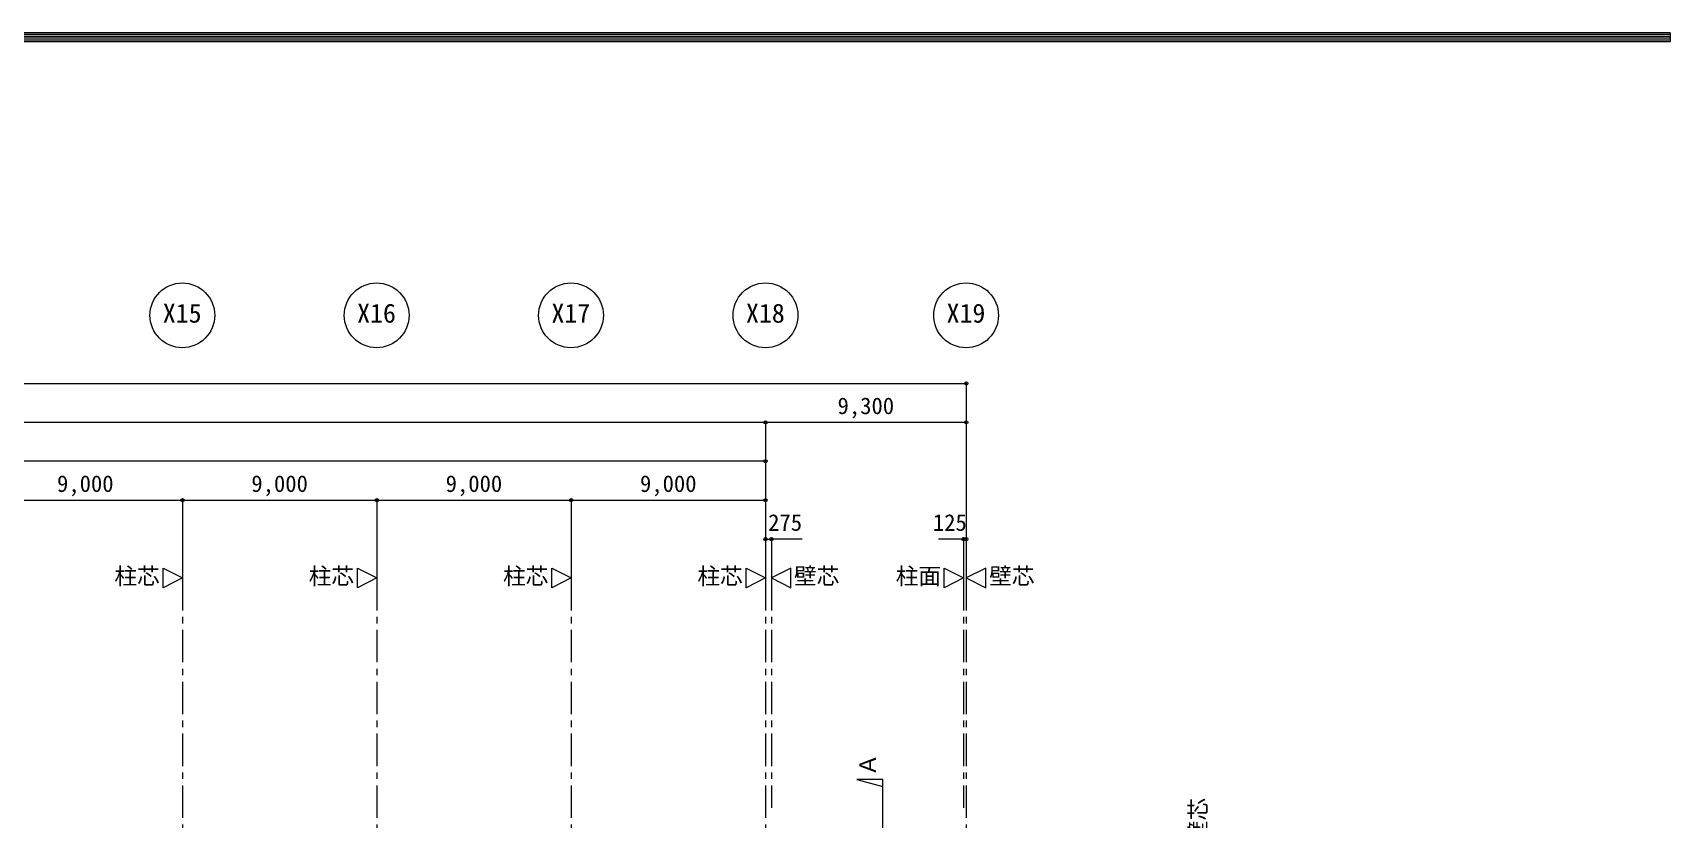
# Model space of a CAD drawing. Units: millimetres at full size, sheet at 1:300. Extents: x -272537 to 274500, y -185098 to 187500.
# Drawn here: x -110041 to -34200, y 151113 to 187500 of the extents above; entities that cross this region are included whole.
import ezdxf
from ezdxf.enums import TextEntityAlignment as Align

# ---------------------------------------------------------------- set-up
doc = ezdxf.new("R2010")
doc.units = ezdxf.units.MM
doc.header["$LTSCALE"] = 300
doc.header["$PDMODE"] = 32
doc.header["$PDSIZE"] = 150
doc.linetypes.add('CHAIN1', pattern=[8, 5, -1, 1, -1])
for name, color, linetype, lineweight in [('0-7_寸法', 2, 'Continuous', 5), ('0-A_給水設備', 7, 'Continuous', 9), ('0-F_', 4, 'CHAIN1', 5), ('8-7_寸法', 4, 'Continuous', 5), ('F-0_枠', 7, 'Continuous', 9)]:
    doc.layers.add(name, color=color, linetype=linetype, lineweight=lineweight)
doc.styles.add('ＭＳ ゴシック', font='')
doc.styles.get('ＭＳ ゴシック').set_extended_font_data('MS Gothic')

# ---------------------------------------------------------------- blocks, each defined once
blk = doc.blocks.new('12')
at = {"layer": '0-7_寸法', "color": 7, "lineweight": 9}
blk.add_lwpolyline([(187.5, 450), (-712.5, 0), (187.5, -450)], close=True, dxfattribs=at)

msp = doc.modelspace()

# ---------------------------------------------------------------- linework, layer by layer
at = {"layer": '0-7_寸法', "color": 4}
for p, q in [((-66803.1, 171274.6), (-66803.1, 169474.6)), ((-76103.1, 169474.6), (-76103.1, 167674.6)), ((-66803.1, 169474.6), (-66803.1, 167674.6)), ((-76103.1, 167674.6), (-76103.1, 165874.6)), ((-66803.1, 167674.6), (-66803.1, 162274.6)), ((-103103.1, 165874.6), (-103103.1, 162274.6)), ((-94103.1, 165874.6), (-94103.1, 162274.6)), ((-85103.1, 165874.6), (-85103.1, 162274.6)), ((-76103.1, 165874.6), (-76103.1, 162274.6)), ((-76103.1, 164074.6), (-76103.1, 162274.6)), ((-75828.1, 164074.6), (-75828.1, 162274.6)), ((-74412.3, 164074.6), (-75828.1, 164074.6)), ((-66928.1, 164074.6), (-68087.3, 164074.6)), ((-66928.1, 164074.6), (-66928.1, 162274.6)), ((-66803.1, 164074.6), (-66803.1, 162274.6))]:
    msp.add_line(p, q, dxfattribs=at)
at = {"layer": '0-7_寸法', "color": 3, "lineweight": 13}
for centre in [(-103112.8, 174426.7), (-94112.8, 174426.7), (-85112.8, 174426.7), (-76103.1, 174426.7), (-66812.8, 174426.7)]:
    msp.add_circle(centre, 1500, dxfattribs=at)
at = {"layer": '0-7_寸法'}
for p in [(-66803.1, 171274.6), (-76103.1, 169474.6), (-66803.1, 169474.6), (-76103.1, 167674.6), (-103103.1, 165874.6), (-94103.1, 165874.6), (-85103.1, 165874.6), (-76103.1, 165874.6), (-76103.1, 164074.6), (-75828.1, 164074.6), (-66928.1, 164074.6), (-66803.1, 164074.6)]:
    msp.add_point(p, dxfattribs=at)
at = {"layer": '0-A_給水設備', "color": 3, "lineweight": 13}
for p, q in [((-71872.7, 152952.1), (-70672.7, 152630.5)), ((-70672.7, 152952.1), (-71872.7, 152952.1)), ((-70672.7, 144749.9), (-70672.7, 152952.1))]:
    msp.add_line(p, q, dxfattribs=at)
at = {"layer": '0-F_'}
for p, q in [((-103103.1, 162274.6), (-103103.1, 61343.3)), ((-94103.1, 162274.6), (-94103.1, 61343.3)), ((-85103.1, 162274.6), (-85103.1, 61343.3)), ((-76103.1, 162274.6), (-76103.1, 61343.3)), ((-66803.1, 162274.6), (-66803.1, 61343.3))]:
    msp.add_line(p, q, dxfattribs=at)
at = {"layer": '0-F_', "color": 5}
for p, q in [((-75828.1, 162274.6), (-75828.1, 151643.3)), ((-66928.1, 162274.6), (-66928.1, 151643.3))]:
    msp.add_line(p, q, dxfattribs=at)
at = {"layer": '8-7_寸法'}
for p, q in [((-244403.1, 171274.6), (-66803.1, 171274.6)), ((-76103.1, 169474.6), (-244403.1, 169474.6)), ((-66803.1, 169474.6), (-76103.1, 169474.6)), ((-76103.1, 167674.6), (-151103.1, 167674.6)), ((-112103.1, 165874.6), (-103103.1, 165874.6)), ((-103103.1, 165874.6), (-94103.1, 165874.6)), ((-94103.1, 165874.6), (-85103.1, 165874.6)), ((-85103.1, 165874.6), (-76103.1, 165874.6)), ((-76103.1, 164074.6), (-75828.1, 164074.6)), ((-66803.1, 164074.6), (-66928.1, 164074.6))]:
    msp.add_line(p, q, dxfattribs=at)
at = {"layer": 'F-0_枠', "color": 3, "lineweight": 13}
for p, q in [((-34200, 187500), (-272536.7, 187500)), ((-34200, 187415.5), (-272536.7, 187415.5)), ((-34200, 187331), (-272536.7, 187331)), ((-34200, 187500), (-34200, 187077.5)), ((-34200, 187246.5), (-272536.7, 187246.5)), ((-34200, 187162), (-272536.7, 187162)), ((-34200, 187077.5), (-272536.7, 187077.5))]:
    msp.add_line(p, q, dxfattribs=at)

# ---------------------------------------------------------------- block references
at = {"layer": '0-7_寸法', "xscale": -1}
for p in [(-103815.6, 162274.6), (-94815.6, 162274.6), (-85815.6, 162274.6), (-76815.6, 162274.6), (-67640.6, 162274.6)]:
    msp.add_blockref('12', p, dxfattribs=at)
at = {"layer": '0-7_寸法'}
for p in [(-75115.6, 162274.6), (-66090.6, 162274.6)]:
    msp.add_blockref('12', p, dxfattribs=at)

# ---------------------------------------------------------------- texts
at = {"layer": '0-7_寸法', "color": 7, "style": 'ＭＳ ゴシック'}
for s, p in [('X15', (-104016.8, 173822.6)), ('X16', (-95016.8, 173822.6)), ('X17', (-86016.8, 173822.6)), ('X18', (-77007.1, 173822.6)), ('X19', (-67716.8, 173822.6))]:
    msp.add_text(s, height=879.8, dxfattribs=at).set_placement(p, align=Align.BOTTOM_LEFT)
at = {"layer": '0-7_寸法', "style": 'ＭＳ ゴシック'}
for s, p in [('9,300', (-72765.6, 169624.6)), ('9,000', (-108915.6, 166024.6)), ('9,000', (-99915.6, 166024.6)), ('9,000', (-90915.6, 166024.6)), ('9,000', (-81915.6, 166024.6)), ('275', (-75980.1, 164224.8)), ('125', (-68351.2, 164224.8)), ('柱芯', (-106260.1, 161746.1)), ('柱芯', (-97260.1, 161746.1)), ('柱芯', (-88260.1, 161746.1)), ('柱芯', (-79260.1, 161746.1)), ('壁芯', (-74785.1, 161746.1)), ('柱面', (-70071.1, 161746.1)), ('壁芯', (-65746.1, 161746.1))]:
    msp.add_text(s, height=769.8, dxfattribs=at).set_placement(p, align=Align.BOTTOM_LEFT)
msp.add_text('壁芯', height=769.8, rotation=90, dxfattribs=at).set_placement((-55452, 150000.3), align=Align.BOTTOM_LEFT)
at = {"layer": '0-A_給水設備', "color": 2, "style": 'ＭＳ ゴシック'}
msp.add_text('Ａ', height=769.8, rotation=90, dxfattribs=at).set_placement((-70747.7, 153102.1), align=Align.BOTTOM_LEFT)

doc.saveas('drawing.dxf')
